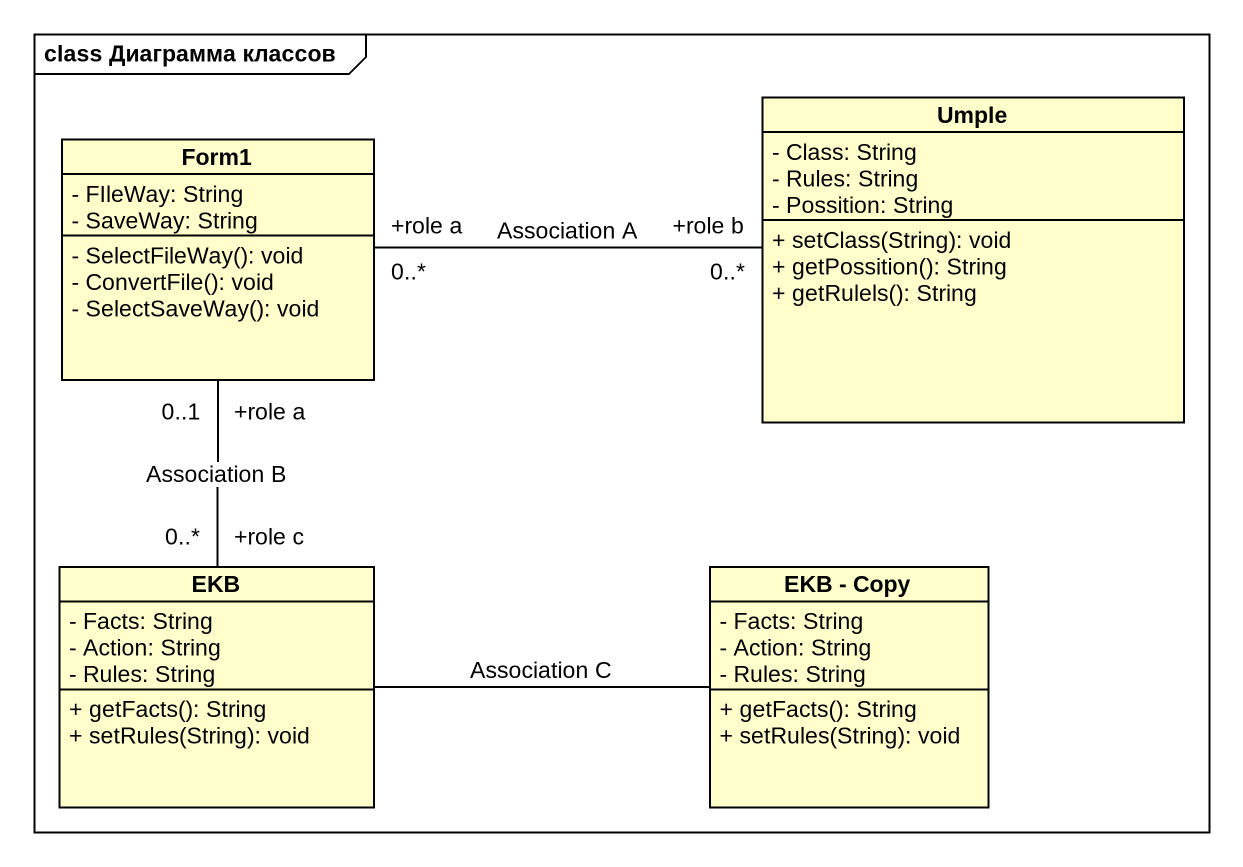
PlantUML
@startuml
mainframe class Диаграмма классов
hide circle
hide empty members
skinparam classAttributeIconSize 0
class Form1 {
  - FIleWay: String
  - SaveWay: String
  - SelectFileWay(): void
  - ConvertFile(): void
  - SelectSaveWay(): void
}
class Umple {
  - Class: String
  - Rules: String
  - Possition: String
  + setClass(String): void
  + getPossition(): String
  + getRulels(): String
}
class EKB {
  - Facts: String
  - Action: String
  - Rules: String
  + getFacts(): String
  + setRules(String): void
}
class "EKB - Copy" as EKB_Copy {
  - Facts: String
  - Action: String
  - Rules: String
  + getFacts(): String
  + setRules(String): void
}
Form1 "+role a\n0..*" -right- "+role b\n0..*" Umple : Association A
Form1 "+role a\n0..1" -- "+role c\n0..*" EKB : Association B
EKB_Copy -left- EKB : Association C
@enduml
